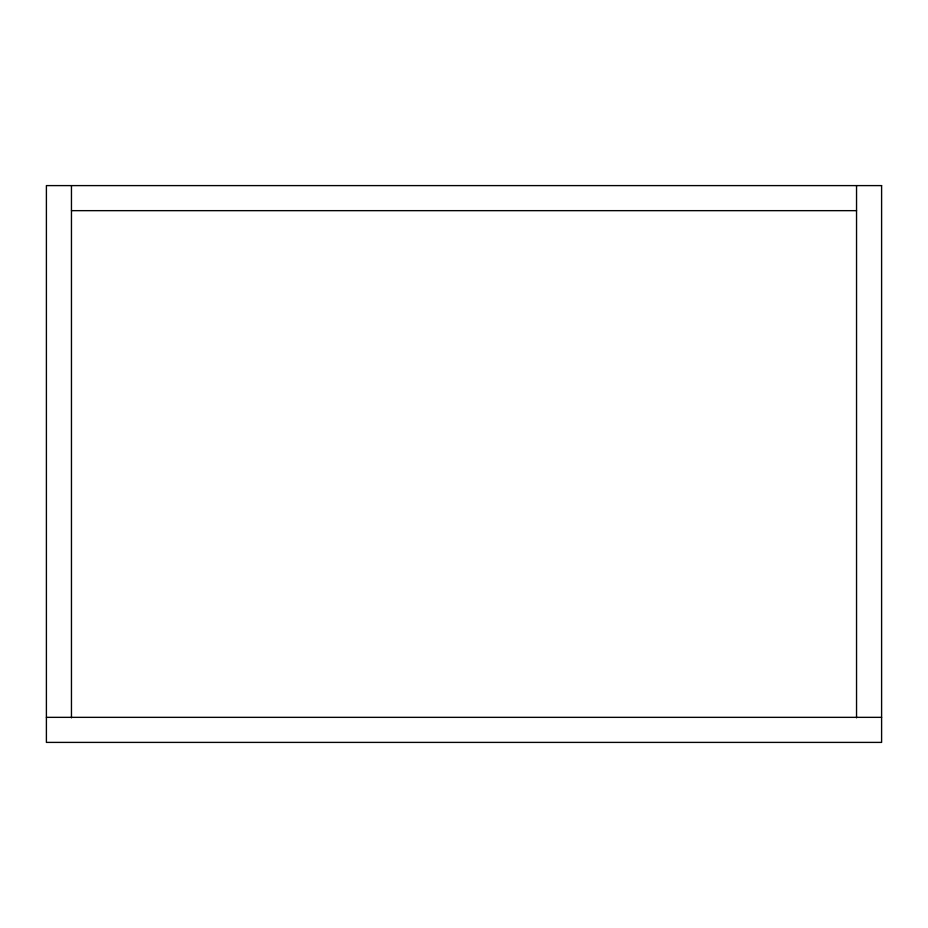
<?xml version="1.0" encoding="UTF-8"?>
<svg xmlns="http://www.w3.org/2000/svg" width="928" height="928" viewBox="0 0 928 928"><rect width="100%" height="100%" fill="white"/><g stroke="black" fill="none" stroke-linecap="round" stroke-linejoin="round"><path stroke-width="1.39" d="M71.456 210.656L856.544 210.656M46.4 717.344L881.6 717.344M856.544 185.6L856.544 717.82M71.456 185.6L71.456 717.82M881.6 185.6L46.4 185.6L46.4 742.4L881.6 742.4L881.6 185.6"/></g></svg>
